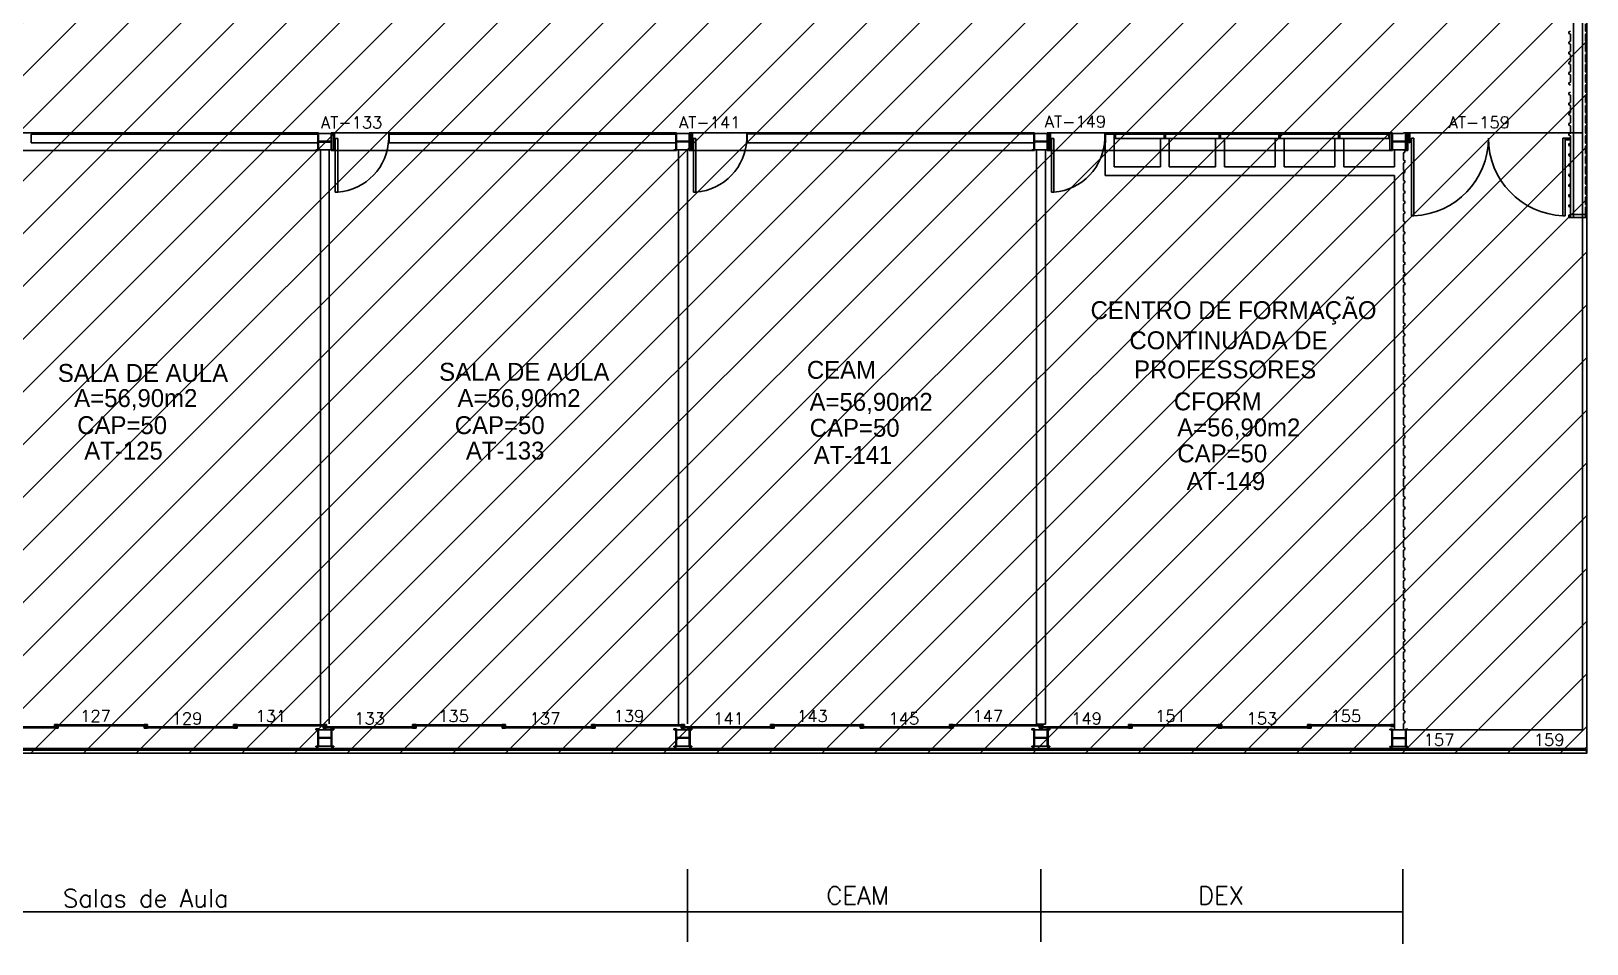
# Model space of a CAD drawing. Extents: x 966 to 1086, y 39 to 70.
# Drawn here: x 1059.87 to 1085.94, y 39.32 to 54.62 of the extents above; entities that cross this region are included whole.
import ezdxf
from ezdxf.enums import TextEntityAlignment as Align

# ---------------------------------------------------------------- set-up
doc = ezdxf.new("R2010")
doc.units = 0
doc.header["$LTSCALE"] = 0.5
doc.header["$MEASUREMENT"] = 0
doc.header["$PDMODE"] = 34
doc.header["$PDSIZE"] = 0.1
doc.layers.get('0').update_dxf_attribs({"color": 3, "linetype": 'CONTINUOUS'})
doc.layers.get('DEFPOINTS').update_dxf_attribs({"linetype": 'CONTINUOUS'})
for name, color, linetype in [('3', 2, 'CONTINUOUS'), ('DIVISORIA', 1, 'CONTINUOUS'), ('ENDEREÇO', 2, 'CONTINUOUS'), ('MATRIZ', 2, 'CONTINUOUS'), ('MATRIZ-1', 1, 'CONTINUOUS'), ('NMOD', 2, 'CONTINUOUS'), ('TEXTO-CENTRO-CUSTO', 2, 'CONTINUOUS')]:
    doc.layers.add(name, color=color, linetype=linetype)
doc.styles.add('FONTE', font='FONTE.shx', dxfattribs={"height": 0.4})
doc.styles.add('ROMANS', font='simplex.shx', dxfattribs={"height": 0.3})
doc.styles.add('UNB-100', font='simplex.shx', dxfattribs={"height": 0.2})
doc.dimstyles.new('1', dxfattribs={"dimtxt": 0.3, "dimasz": 0.18, "dimexe": 0.5, "dimexo": 1, "dimgap": 0.08, "dimtad": 1, "dimdec": 4, "dimzin": 12, "dimdsep": 46, "dimtxsty": 'ROMANS', "dimblk1": 'NONE', "dimblk2": 'NONE', "dimsah": 1, "dimcen": 0, "dimclrd": 2, "dimclre": 2, "dimclrt": 2, "dimadec": 0, "dimazin": 0, "dimtfac": 1, "dimtdec": 4, "dimtofl": 0, "dimtmove": 2, "dimatfit": 3, "dimldrblk": 'NONE', "dimfxl": 0, "dimtolj": 1, "dimtzin": 4, "dimarcsym": 0})

# ---------------------------------------------------------------- blocks, each defined once
blk = doc.blocks.new('*D7')
at = {"color": 2, "linetype": 'ByBlock'}
for p, q in [((802.641, 132.812), (802.641, 131.595)), ((820.792, 132.812), (820.792, 131.595)), ((820.792, 132.095), (802.641, 132.095))]:
    blk.add_line(p, q, dxfattribs=at)
at = {"layer": 'DEFPOINTS', "color": 0, "linetype": 'ByBlock'}
for p in [(802.641, 133.812), (820.792, 133.812), (802.641, 132.095)]:
    blk.add_point(p, dxfattribs=at)
at = {"color": 2, "linetype": 'ByBlock', "insert": (811.717, 132.325), "char_height": 0.3, "attachment_point": 5, "style": 'ROMANS'}
blk.add_mtext('\\A1;Salas de Aula', dxfattribs=at)
blk = doc.blocks.new('_NONE')
at = {"color": 0, "linetype": 'ByBlock'}
blk.add_circle((0, 0), 0.25, dxfattribs=at)

msp = doc.modelspace()

# ---------------------------------------------------------------- hatches: boundary and pattern name
at = {"layer": 'DIVISORIA'}
h = msp.add_hatch(dxfattribs=at)
h.set_pattern_fill('ANSI31', color=256, scale=5, style=0)
h.paths.add_polyline_path([(965.64165, 67.0132), (965.64165, 42.5132), (1085.94106, 42.5132), (1085.94106, 67.0132)])

# ---------------------------------------------------------------- linework, layer by layer
msp.add_lwpolyline([(965.64165, 67.0132), (1085.94106, 67.0132), (1085.94106, 42.5132), (965.64165, 42.5132)], close=True)
at = {"layer": 'MATRIZ'}
for p, q in [((1059.87201, 52.74078), (1059.87201, 52.89078)), ((1064.67165, 52.89078), (1059.87201, 52.89078)), ((1064.67165, 52.74078), (1059.87201, 52.74078)), ((1064.64165, 52.90078), (1064.64165, 52.91278)), ((1064.64165, 52.91278), (1064.68365, 52.91278)), ((1064.64165, 52.90078), (1064.67165, 52.90078)), ((1064.67165, 52.90078), (1064.67165, 52.62478)), ((1064.68365, 52.91278), (1064.68365, 52.61278)), ((1064.68365, 52.90078), (1064.89965, 52.90078)), ((1064.68365, 52.76878), (1064.89965, 52.76878)), ((1064.68365, 52.75678), (1064.89965, 52.75678)), ((1064.89965, 52.91278), (1064.89965, 52.61278)), ((1064.89965, 52.91278), (1064.94165, 52.91278)), ((1064.91165, 52.90078), (1064.91165, 52.62478)), ((1064.91165, 52.90078), (1064.94165, 52.90078)), ((1064.94165, 52.90078), (1064.94165, 52.91278)), ((1064.94165, 52.90078), (1064.94165, 52.62478)), ((1064.94712, 52.73479), (1064.94712, 52.89479)), ((1064.95212, 52.89479), (1064.94712, 52.89479)), ((1064.95212, 52.73479), (1064.94712, 52.73479)), ((1064.95212, 52.73479), (1064.95212, 52.89479)), ((1064.96765, 52.81522), (1065.00765, 52.81522)), ((1064.96765, 51.91522), (1064.96765, 52.81522)), ((1065.00765, 52.81522), (1065.00765, 51.91522)), ((1065.86701, 52.89479), (1065.86201, 52.89479)), ((1065.86201, 52.73479), (1065.86201, 52.89479)), ((1065.86701, 52.73479), (1065.86201, 52.73479)), ((1065.86701, 52.73479), (1065.86701, 52.89479)), ((1065.87201, 52.89078), (1070.67165, 52.89078)), ((1065.87201, 52.74078), (1065.87201, 52.89078)), ((1065.87201, 52.74078), (1070.67165, 52.74078)), ((1070.64165, 52.9012), (1070.64165, 52.9132)), ((1070.64165, 52.9132), (1070.68365, 52.9132)), ((1070.64165, 52.9012), (1070.67165, 52.9012)), ((1070.67165, 52.9012), (1070.67165, 52.6252)), ((1070.68365, 52.9132), (1070.68365, 52.6132)), ((1070.68365, 52.9012), (1070.89965, 52.9012)), ((1070.68365, 52.7692), (1070.89965, 52.7692)), ((1070.68365, 52.7572), (1070.89965, 52.7572)), ((1070.89965, 52.9132), (1070.89965, 52.6132)), ((1070.89965, 52.9132), (1070.94165, 52.9132)), ((1070.91165, 52.9012), (1070.91165, 52.6252)), ((1070.91165, 52.9012), (1070.94165, 52.9012)), ((1070.94165, 52.9012), (1070.94165, 52.9132)), ((1070.94165, 52.9012), (1070.94165, 52.6252)), ((1070.94712, 52.73519), (1070.94712, 52.89519)), ((1070.95212, 52.89519), (1070.94712, 52.89519)), ((1070.95212, 52.73519), (1070.94712, 52.73519)), ((1070.95212, 52.73519), (1070.95212, 52.89519)), ((1070.96765, 52.81561), (1071.00765, 52.81561)), ((1070.96765, 51.91561), (1070.96765, 52.81561)), ((1071.00765, 52.81561), (1071.00765, 51.91561)), ((1071.86701, 52.89519), (1071.86201, 52.89519)), ((1071.86201, 52.73519), (1071.86201, 52.89519)), ((1071.86701, 52.73519), (1071.86201, 52.73519)), ((1071.86701, 52.73519), (1071.86701, 52.89519)), ((1071.87201, 52.7412), (1071.87201, 52.8912)), ((1076.67165, 52.8912), (1071.87201, 52.8912)), ((1076.67165, 52.7412), (1071.87201, 52.7412)), ((1076.64165, 52.9012), (1076.64165, 52.9132)), ((1076.64165, 52.9132), (1076.68365, 52.9132)), ((1076.64165, 52.9012), (1076.67165, 52.9012)), ((1076.67165, 52.9012), (1076.67165, 52.6252)), ((1076.68365, 52.9132), (1076.68365, 52.6132)), ((1076.68365, 52.9012), (1076.89965, 52.9012)), ((1076.68365, 52.7692), (1076.89965, 52.7692)), ((1076.68365, 52.7572), (1076.89965, 52.7572)), ((1076.89965, 52.9132), (1076.89965, 52.6132)), ((1076.89965, 52.9132), (1076.94165, 52.9132)), ((1076.91165, 52.9012), (1076.91165, 52.6252)), ((1076.91165, 52.9012), (1076.94165, 52.9012)), ((1076.94165, 52.9012), (1076.94165, 52.9132)), ((1076.94165, 52.9012), (1076.94165, 52.6252)), ((1076.94712, 52.73479), (1076.94712, 52.89479)), ((1076.95212, 52.89479), (1076.94712, 52.89479)), ((1076.95212, 52.73479), (1076.94712, 52.73479)), ((1076.95212, 52.73479), (1076.95212, 52.89479)), ((1076.96765, 52.81522), (1077.00765, 52.81522)), ((1076.96765, 51.91522), (1076.96765, 52.81522)), ((1077.00765, 52.81522), (1077.00765, 51.91522)), ((1077.86701, 52.89479), (1077.86201, 52.89479)), ((1077.86201, 52.73479), (1077.86201, 52.89479)), ((1077.86701, 52.73479), (1077.86201, 52.73479)), ((1077.86701, 52.73479), (1077.86701, 52.89479)), ((1077.87155, 52.9092), (1079.78665, 52.9092)), ((1077.87155, 52.8892), (1077.87155, 52.9092)), ((1077.87155, 52.8892), (1078.02155, 52.8892)), ((1077.87155, 52.1932), (1077.87155, 52.8892)), ((1077.87201, 52.74079), (1077.87201, 52.89079)), ((1078.04155, 52.8892), (1078.02155, 52.8892)), ((1078.02155, 52.8892), (1078.02155, 52.8142)), ((1078.02155, 52.8892), (1078.02155, 52.3432)), ((1078.02155, 52.8892), (1079.78665, 52.8892)), ((1078.02155, 52.8142), (1078.04155, 52.8142)), ((1078.04155, 52.8142), (1078.04155, 52.8892)), ((1078.04155, 52.8142), (1078.7941, 52.8142)), ((1078.7941, 52.8142), (1078.9441, 52.8142)), ((1078.7941, 52.3432), (1078.7941, 52.8142)), ((1078.8791, 52.8892), (1078.8591, 52.8892)), ((1078.8591, 52.8892), (1078.8591, 52.8142)), ((1078.8591, 52.8142), (1078.8791, 52.8142)), ((1078.8791, 52.8142), (1078.8791, 52.8892)), ((1078.9441, 52.8142), (1079.71665, 52.8142)), ((1078.9441, 52.3432), (1078.9441, 52.8142)), ((1079.71665, 52.8142), (1079.86665, 52.8142)), ((1079.71665, 52.3432), (1079.71665, 52.8142)), ((1079.80165, 52.8892), (1079.78165, 52.8892)), ((1079.78165, 52.8892), (1079.78165, 52.8142)), ((1079.78165, 52.8142), (1079.80165, 52.8142)), ((1079.78665, 52.8892), (1079.78665, 52.9092)), ((1079.79665, 52.8892), (1079.79665, 52.9092)), ((1079.79665, 52.9092), (1080.78665, 52.9092)), ((1079.79665, 52.8892), (1080.78665, 52.8892)), ((1079.80165, 52.8142), (1079.80165, 52.8892)), ((1079.86665, 52.8142), (1080.71652, 52.8142)), ((1079.86665, 52.8142), (1079.86665, 52.3432)), ((1080.71652, 52.8142), (1080.86652, 52.8142)), ((1080.71652, 52.3432), (1080.71652, 52.8142)), ((1080.80165, 52.8892), (1080.78165, 52.8892)), ((1080.78165, 52.8892), (1080.78165, 52.8142)), ((1080.78165, 52.8142), (1080.80165, 52.8142)), ((1080.78665, 52.8892), (1080.78665, 52.9092)), ((1080.79665, 52.8892), (1080.79665, 52.9092)), ((1080.79665, 52.9092), (1081.29665, 52.9092)), ((1080.79665, 52.8892), (1081.29665, 52.8892)), ((1080.80165, 52.8142), (1080.80165, 52.8892)), ((1080.86652, 52.8142), (1081.71665, 52.8142)), ((1080.86652, 52.8142), (1080.86652, 52.3432)), ((1081.29665, 52.9092), (1081.78865, 52.9092)), ((1081.29665, 52.8892), (1081.78865, 52.8892)), ((1081.71665, 52.8142), (1081.86665, 52.8142)), ((1081.71665, 52.3432), (1081.71665, 52.8142)), ((1081.80165, 52.8892), (1081.78165, 52.8892)), ((1081.78165, 52.8892), (1081.78165, 52.8142)), ((1081.78165, 52.8142), (1081.80165, 52.8142)), ((1081.78865, 52.8892), (1081.78865, 52.9092)), ((1081.79465, 52.8892), (1081.79465, 52.9092)), ((1081.79465, 52.9092), (1082.63165, 52.9092)), ((1081.79465, 52.8892), (1082.63165, 52.8892)), ((1081.80165, 52.8142), (1081.80165, 52.8892)), ((1081.86665, 52.8142), (1081.86665, 52.3432)), ((1081.86665, 52.8142), (1082.62165, 52.8142)), ((1082.64165, 52.8892), (1082.62165, 52.8892)), ((1082.62165, 52.8892), (1082.62165, 52.8142)), ((1082.62165, 52.8142), (1082.64165, 52.8142)), ((1082.63165, 52.9092), (1082.63165, 52.8892)), ((1082.68365, 52.9132), (1082.64165, 52.9132)), ((1082.64165, 52.9132), (1082.64165, 52.9012)), ((1082.67165, 52.9012), (1082.64165, 52.9012)), ((1082.64165, 52.9012), (1082.64165, 52.6252)), ((1082.64165, 52.8142), (1082.64165, 52.8892)), ((1082.67165, 52.6252), (1082.67165, 52.9012)), ((1082.68365, 52.6132), (1082.68365, 52.9132)), ((1082.68365, 52.9012), (1082.86665, 52.9012)), ((1082.68365, 52.7692), (1082.86665, 52.7692)), ((1082.68365, 52.7572), (1082.86665, 52.7572)), ((1064.67165, 52.62478), (1064.64165, 52.62478)), ((1064.64165, 52.61278), (1064.64165, 52.62478)), ((1064.68365, 52.61278), (1064.64165, 52.61278)), ((1064.68365, 52.62478), (1064.89965, 52.62478)), ((1064.71665, 52.62478), (1064.71665, 43.00432)), ((1064.86665, 43.00432), (1064.86665, 52.62478)), ((1064.94165, 52.61278), (1064.89965, 52.61278)), ((1064.94165, 52.62478), (1064.91165, 52.62478)), ((1064.94165, 52.61278), (1064.94165, 52.62478)), ((1070.67165, 52.6252), (1070.64165, 52.6252)), ((1070.64165, 52.6132), (1070.64165, 52.6252)), ((1070.68365, 52.6132), (1070.64165, 52.6132)), ((1070.68365, 52.6252), (1070.89965, 52.6252)), ((1070.71665, 52.6252), (1070.71665, 43.00432)), ((1070.86665, 43.00432), (1070.86665, 52.6252)), ((1070.94165, 52.6132), (1070.89965, 52.6132)), ((1070.94165, 52.6252), (1070.91165, 52.6252)), ((1070.94165, 52.6132), (1070.94165, 52.6252)), ((1076.67165, 52.6252), (1076.64165, 52.6252)), ((1076.64165, 52.6132), (1076.64165, 52.6252)), ((1076.68365, 52.6132), (1076.64165, 52.6132)), ((1076.68365, 52.6252), (1076.89965, 52.6252)), ((1076.71665, 43.00081), (1076.71665, 52.6252)), ((1076.86665, 52.6252), (1076.86665, 43.00081)), ((1076.94165, 52.6132), (1076.89965, 52.6132)), ((1076.94165, 52.6252), (1076.91165, 52.6252)), ((1076.94165, 52.6132), (1076.94165, 52.6252)), ((1082.64165, 52.6252), (1082.64165, 52.6132)), ((1082.64165, 52.6252), (1082.67165, 52.6252)), ((1082.64165, 52.6132), (1082.68365, 52.6132)), ((1082.68365, 52.6252), (1082.86665, 52.6252)), ((1082.71665, 52.6252), (1082.71665, 52.3432)), ((1082.71665, 52.6252), (1082.86665, 52.6252)), ((1082.71665, 52.3432), (1082.71665, 52.6212)), ((1082.71665, 52.1932), (1077.87155, 52.1932)), ((1078.02155, 52.3432), (1078.7941, 52.3432)), ((1078.9441, 52.3432), (1079.71665, 52.3432)), ((1079.86665, 52.3432), (1080.71652, 52.3432)), ((1080.86652, 52.3432), (1081.71665, 52.3432)), ((1081.86665, 52.3432), (1082.71665, 52.3432)), ((1082.71665, 52.1932), (1082.71665, 42.90554)), ((1065.00765, 51.91522), (1064.96765, 51.91522)), ((1071.00765, 51.91561), (1070.96765, 51.91561)), ((1077.00765, 51.91522), (1076.96765, 51.91522)), ((1082.86665, 50.8672), (1082.86665, 50.7464)), ((1082.86665, 48.9884), (1082.86665, 48.8676)), ((1076.71665, 43.00081), (1076.86665, 43.00081))]:
    msp.add_line(p, q, dxfattribs=at)
for centre in [(1064.93819, 52.83669), (1070.93819, 52.83708), (1076.93819, 52.83669)]:
    msp.add_arc(centre, 0.92408, 274.310497, 358.642288, dxfattribs=at)
at = {"layer": 'MATRIZ-1'}
for p, q in [((1085.71606, 51.54043), (1085.71606, 66.85962)), ((1085.86606, 51.54043), (1085.86606, 66.85962)), ((1085.66606, 54.6156), (1085.64106, 54.6031)), ((1085.64106, 54.6031), (1085.64106, 54.5781)), ((1085.64106, 54.5781), (1085.66606, 54.5656)), ((1085.66606, 54.5656), (1085.66606, 54.4448)), ((1085.91606, 54.7364), (1085.91606, 54.6156)), ((1085.91606, 54.6156), (1085.94106, 54.6031)), ((1085.94106, 54.5781), (1085.91606, 54.5656)), ((1085.91606, 54.5656), (1085.91606, 54.4448)), ((1085.94106, 54.6031), (1085.94106, 54.5781)), ((1085.64106, 54.4323), (1085.66606, 54.4448)), ((1085.64106, 54.4073), (1085.64106, 54.4323)), ((1085.64106, 54.4073), (1085.66606, 54.3948)), ((1085.66606, 54.274), (1085.64106, 54.2615)), ((1085.64106, 54.2615), (1085.64106, 54.2365)), ((1085.64106, 54.2365), (1085.66606, 54.224)), ((1085.66606, 54.274), (1085.66606, 54.3948)), ((1085.91606, 54.4448), (1085.94106, 54.4323)), ((1085.94106, 54.4073), (1085.91606, 54.3948)), ((1085.91606, 54.3948), (1085.91606, 54.274)), ((1085.94106, 54.2615), (1085.91606, 54.274)), ((1085.94106, 54.2365), (1085.91606, 54.224)), ((1085.94106, 54.4323), (1085.94106, 54.4073)), ((1085.94106, 54.2365), (1085.94106, 54.2615)), ((1085.66606, 54.10354), (1085.64106, 54.09104)), ((1085.64106, 54.09104), (1085.64106, 54.06604)), ((1085.64106, 54.06604), (1085.66606, 54.05354)), ((1085.66606, 54.224), (1085.66606, 54.10354)), ((1085.66606, 54.05354), (1085.66606, 53.9324)), ((1085.91606, 54.1032), (1085.91606, 54.224)), ((1085.91606, 54.1032), (1085.94106, 54.0907)), ((1085.94106, 54.0657), (1085.91606, 54.0532)), ((1085.91606, 54.0532), (1085.91606, 53.93274)), ((1085.94106, 54.0907), (1085.94106, 54.0657)), ((1085.66606, 53.9324), (1085.64106, 53.9199)), ((1085.64106, 53.9199), (1085.64106, 53.8949)), ((1085.64106, 53.8949), (1085.66606, 53.8824)), ((1085.66606, 53.7616), (1085.64106, 53.7491)), ((1085.64106, 53.7491), (1085.64106, 53.7241)), ((1085.64106, 53.7241), (1085.66606, 53.7116)), ((1085.66606, 53.8824), (1085.66606, 53.7616)), ((1085.91606, 53.93274), (1085.94106, 53.92024)), ((1085.94106, 53.89524), (1085.91606, 53.88274)), ((1085.91606, 53.88274), (1085.91606, 53.7616)), ((1085.91606, 53.7616), (1085.94106, 53.7491)), ((1085.94106, 53.7241), (1085.91606, 53.7116)), ((1085.91606, 53.7116), (1085.91606, 53.5908)), ((1085.94106, 53.92024), (1085.94106, 53.89524)), ((1085.94106, 53.7491), (1085.94106, 53.7241)), ((1085.64106, 53.5783), (1085.66606, 53.5908)), ((1085.64106, 53.5533), (1085.64106, 53.5783)), ((1085.64106, 53.5533), (1085.66606, 53.5408)), ((1085.66606, 53.42), (1085.66606, 53.5408)), ((1085.94106, 53.5783), (1085.91606, 53.5908)), ((1085.94106, 53.5533), (1085.91606, 53.5408)), ((1085.91606, 53.42), (1085.91606, 53.5408)), ((1085.94106, 53.5533), (1085.94106, 53.5783)), ((1085.66606, 53.42), (1085.64106, 53.4075)), ((1085.64106, 53.4075), (1085.64106, 53.3825)), ((1085.64106, 53.3825), (1085.66606, 53.37)), ((1085.66606, 53.24954), (1085.64106, 53.23704)), ((1085.64106, 53.23704), (1085.64106, 53.21204)), ((1085.64106, 53.21204), (1085.66606, 53.19954)), ((1085.66606, 53.37), (1085.66606, 53.24954)), ((1085.66606, 53.19954), (1085.66606, 53.0784)), ((1085.91606, 53.42), (1085.94106, 53.4075)), ((1085.94106, 53.3825), (1085.91606, 53.37)), ((1085.91606, 53.37), (1085.91606, 53.24954)), ((1085.91606, 53.24954), (1085.94106, 53.23704)), ((1085.94106, 53.21204), (1085.91606, 53.19954)), ((1085.91606, 53.19954), (1085.91606, 53.0784)), ((1085.94106, 53.4075), (1085.94106, 53.3825)), ((1085.94106, 53.23704), (1085.94106, 53.21204)), ((1085.66606, 53.0784), (1085.64106, 53.0659)), ((1085.64106, 53.0659), (1085.64106, 53.0409)), ((1085.64106, 53.0409), (1085.66606, 53.0284)), ((1085.66606, 53.0284), (1085.66606, 52.9076)), ((1085.91606, 53.0784), (1085.94106, 53.0659)), ((1085.94106, 53.0409), (1085.91606, 53.0284)), ((1085.91606, 53.0284), (1085.91606, 52.9076)), ((1085.94106, 53.0659), (1085.94106, 53.0409)), ((1058.94165, 52.91278), (1064.64165, 52.91278)), ((1070.64165, 52.91278), (1064.94165, 52.91278)), ((1070.94165, 52.9132), (1076.64165, 52.9132)), ((1082.64165, 52.9132), (1076.94165, 52.9132)), ((1082.86665, 52.9132), (1082.89965, 52.9132)), ((1082.86665, 52.7692), (1082.89965, 52.7692)), ((1082.86665, 52.7572), (1082.89965, 52.7572)), ((1082.94165, 52.9132), (1082.89965, 52.9132)), ((1082.89965, 52.6132), (1082.89965, 52.9132)), ((1082.91165, 52.6252), (1082.91165, 52.9012)), ((1082.94165, 52.9012), (1082.91165, 52.9012)), ((1082.94165, 52.9132), (1085.87165, 52.9132)), ((1082.94165, 52.9132), (1082.94165, 52.9012)), ((1082.94165, 52.9012), (1082.94165, 52.6252)), ((1082.96828, 52.89554), (1082.97328, 52.89554)), ((1082.96828, 52.89554), (1082.96828, 52.74554)), ((1082.96828, 52.74554), (1082.97328, 52.74554)), ((1082.97328, 52.89554), (1082.97328, 52.74554)), ((1085.66606, 52.9076), (1085.64106, 52.8951)), ((1085.64106, 52.8951), (1085.64106, 52.8701)), ((1085.64106, 52.8701), (1085.66606, 52.8576)), ((1085.66606, 52.7368), (1085.64106, 52.7243)), ((1085.64106, 52.7243), (1085.64106, 52.6993)), ((1085.64106, 52.6993), (1085.66606, 52.6868)), ((1085.66606, 52.8576), (1085.66606, 52.7368)), ((1085.66606, 51.54043), (1085.66606, 52.8576)), ((1085.66606, 52.6868), (1085.66606, 52.566)), ((1085.91606, 52.9076), (1085.94106, 52.8951)), ((1085.94106, 52.8701), (1085.91606, 52.8576)), ((1085.91606, 52.8576), (1085.91606, 52.7368)), ((1085.91606, 52.7368), (1085.94106, 52.7243)), ((1085.94106, 52.6993), (1085.91606, 52.6868)), ((1085.91606, 52.6868), (1085.91606, 52.566)), ((1085.94106, 52.8951), (1085.94106, 52.8701)), ((1085.94106, 52.7243), (1085.94106, 52.6993)), ((1058.94165, 52.61278), (1064.64165, 52.61278)), ((1070.64165, 52.61278), (1064.94165, 52.61278)), ((1070.94165, 52.6132), (1076.64165, 52.6132)), ((1082.64165, 52.6132), (1076.94165, 52.6132)), ((1082.89165, 52.6127), (1082.86665, 52.6252)), ((1082.86665, 52.6252), (1082.89965, 52.6252)), ((1082.89165, 52.5877), (1082.86665, 52.5752)), ((1082.86665, 52.4544), (1082.86665, 52.5752)), ((1082.89165, 52.5877), (1082.89165, 52.6127)), ((1082.89965, 52.6132), (1082.94165, 52.6132)), ((1082.91165, 52.6252), (1082.94165, 52.6252)), ((1082.94165, 52.6252), (1082.94165, 52.6132)), ((1085.64106, 52.5535), (1085.66606, 52.566)), ((1085.64106, 52.5285), (1085.64106, 52.5535)), ((1085.64106, 52.5285), (1085.66606, 52.516)), ((1085.66606, 52.3952), (1085.66606, 52.516)), ((1085.94106, 52.5535), (1085.91606, 52.566)), ((1085.94106, 52.5285), (1085.91606, 52.516)), ((1085.91606, 52.3952), (1085.91606, 52.516)), ((1085.94106, 52.5285), (1085.94106, 52.5535)), ((1082.86665, 52.4044), (1082.86665, 52.28394)), ((1082.86665, 52.28394), (1082.89165, 52.27144)), ((1082.89165, 52.24644), (1082.86665, 52.23394)), ((1082.86665, 52.23394), (1082.86665, 52.1128)), ((1082.89165, 52.27144), (1082.89165, 52.24644)), ((1085.66606, 52.3952), (1085.64106, 52.3827)), ((1085.64106, 52.3827), (1085.64106, 52.3577)), ((1085.64106, 52.3577), (1085.66606, 52.3452)), ((1085.66606, 52.22474), (1085.64106, 52.21224)), ((1085.64106, 52.21224), (1085.64106, 52.18724)), ((1085.64106, 52.18724), (1085.66606, 52.17474)), ((1085.66606, 52.3452), (1085.66606, 52.22474)), ((1085.66606, 52.17474), (1085.66606, 52.0536)), ((1085.91606, 52.3952), (1085.94106, 52.3827)), ((1085.94106, 52.3577), (1085.91606, 52.3452)), ((1085.91606, 52.3452), (1085.91606, 52.22474)), ((1085.91606, 52.22474), (1085.94106, 52.21224)), ((1085.94106, 52.18724), (1085.91606, 52.17474)), ((1085.91606, 52.17474), (1085.91606, 52.0536)), ((1085.94106, 52.3827), (1085.94106, 52.3577)), ((1085.94106, 52.21224), (1085.94106, 52.18724)), ((1082.86665, 52.1128), (1082.89165, 52.1003)), ((1082.89165, 52.0753), (1082.86665, 52.0628)), ((1082.86665, 52.0628), (1082.86665, 51.942)), ((1082.86665, 51.892), (1082.86665, 51.7712)), ((1082.89165, 52.1003), (1082.89165, 52.0753)), ((1085.66606, 52.0536), (1085.64106, 52.0411)), ((1085.64106, 52.0411), (1085.64106, 52.0161)), ((1085.64106, 52.0161), (1085.66606, 52.0036)), ((1085.66606, 52.0036), (1085.66606, 51.8828)), ((1085.91606, 52.0536), (1085.94106, 52.0411)), ((1085.94106, 52.0161), (1085.91606, 52.0036)), ((1085.91606, 52.0036), (1085.91606, 51.8828)), ((1085.94106, 52.0411), (1085.94106, 52.0161)), ((1082.86665, 51.7212), (1082.86665, 51.6004)), ((1085.66606, 51.8828), (1085.64106, 51.8703)), ((1085.64106, 51.8703), (1085.64106, 51.8453)), ((1085.64106, 51.8453), (1085.66606, 51.8328)), ((1085.66606, 51.712), (1085.64106, 51.6995)), ((1085.64106, 51.6995), (1085.64106, 51.6745)), ((1085.64106, 51.6745), (1085.66606, 51.662)), ((1085.66606, 51.8328), (1085.66606, 51.712)), ((1085.66606, 51.662), (1085.66606, 51.5412)), ((1085.91606, 51.8828), (1085.94106, 51.8703)), ((1085.94106, 51.8453), (1085.91606, 51.8328)), ((1085.91606, 51.8328), (1085.91606, 51.712)), ((1085.91606, 51.712), (1085.94106, 51.6995)), ((1085.94106, 51.6745), (1085.91606, 51.662)), ((1085.91606, 51.662), (1085.91606, 51.5412)), ((1085.94106, 51.8703), (1085.94106, 51.8453)), ((1085.94106, 51.6995), (1085.94106, 51.6745)), ((1082.89165, 51.5879), (1082.86665, 51.6004)), ((1082.89165, 51.5629), (1082.86665, 51.5504)), ((1082.86665, 51.4296), (1082.86665, 51.5504)), ((1082.86665, 51.3796), (1082.86665, 51.25914)), ((1082.89165, 51.5629), (1082.89165, 51.5879)), ((1085.66606, 51.5412), (1085.64106, 51.5287)), ((1085.64106, 51.5287), (1085.64106, 51.5037)), ((1085.64106, 51.51143), (1085.64106, 51.49043)), ((1085.64106, 51.5037), (1085.66606, 51.4912)), ((1085.94106, 51.49043), (1085.64106, 51.49043)), ((1085.66606, 51.54043), (1085.66606, 51.49043)), ((1085.71606, 51.54043), (1085.66606, 51.54043)), ((1085.86606, 51.54043), (1085.71606, 51.54043)), ((1085.71606, 51.54043), (1085.71606, 51.49043)), ((1085.86606, 51.54043), (1085.86606, 51.49043)), ((1085.91606, 51.54043), (1085.86606, 51.54043)), ((1085.91606, 51.5412), (1085.94106, 51.5287)), ((1085.91606, 51.5412), (1085.91606, 51.49043)), ((1085.94106, 51.5037), (1085.91606, 51.4912)), ((1085.94106, 51.5287), (1085.94106, 51.5037)), ((1085.94106, 51.51143), (1085.94106, 51.49043)), ((1085.94106, 42.5132), (1085.94106, 51.49043)), ((1082.86665, 51.25914), (1082.89165, 51.24664)), ((1082.89165, 51.22164), (1082.86665, 51.20914)), ((1082.86665, 51.20914), (1082.86665, 51.088)), ((1082.89165, 51.24664), (1082.89165, 51.22164)), ((1082.86665, 51.088), (1082.89165, 51.0755)), ((1082.89165, 51.0505), (1082.86665, 51.038)), ((1082.86665, 51.038), (1082.86665, 50.9172)), ((1082.89165, 51.0755), (1082.89165, 51.0505)), ((1082.86665, 50.6964), (1082.86665, 50.5756)), ((1082.89165, 50.5631), (1082.86665, 50.5756)), ((1082.89165, 50.5381), (1082.86665, 50.5256)), ((1082.86665, 50.4048), (1082.86665, 50.5256)), ((1082.86665, 50.3548), (1082.86665, 50.23434)), ((1082.89165, 50.5381), (1082.89165, 50.5631)), ((1082.86665, 50.23434), (1082.89165, 50.22184)), ((1082.89165, 50.19684), (1082.86665, 50.18434)), ((1082.86665, 50.18434), (1082.86665, 50.0632)), ((1082.86665, 50.0632), (1082.89165, 50.0507)), ((1082.89165, 50.22184), (1082.89165, 50.19684)), ((1082.89165, 50.0257), (1082.86665, 50.0132)), ((1082.86665, 50.0132), (1082.86665, 49.8924)), ((1082.86665, 49.8424), (1082.86665, 49.7216)), ((1082.89165, 50.0507), (1082.89165, 50.0257)), ((1082.86665, 49.6716), (1082.86665, 49.5508)), ((1082.89165, 49.5383), (1082.86665, 49.5508)), ((1082.89165, 49.5133), (1082.89165, 49.5383)), ((1082.89165, 49.5133), (1082.86665, 49.5008)), ((1082.86665, 49.38), (1082.86665, 49.5008)), ((1082.86665, 49.33), (1082.86665, 49.20954)), ((1082.86665, 49.20954), (1082.89165, 49.19704)), ((1082.89165, 49.17204), (1082.86665, 49.15954)), ((1082.86665, 49.15954), (1082.86665, 49.0384)), ((1082.86665, 49.0384), (1082.89165, 49.0259)), ((1082.89165, 49.19704), (1082.89165, 49.17204)), ((1082.89165, 49.0259), (1082.89165, 49.0009)), ((1082.89165, 49.0009), (1082.86665, 48.9884)), ((1082.86665, 48.8176), (1082.86665, 48.6968)), ((1082.86665, 48.6468), (1082.86665, 48.526)), ((1082.89165, 48.5135), (1082.86665, 48.526)), ((1082.89165, 48.4885), (1082.89165, 48.5135)), ((1082.89165, 48.4885), (1082.86665, 48.476)), ((1082.86665, 48.3552), (1082.86665, 48.476)), ((1082.86665, 48.3052), (1082.86665, 48.18474)), ((1082.86665, 48.18474), (1082.89165, 48.17224)), ((1082.89165, 48.14724), (1082.86665, 48.13474)), ((1082.86665, 48.13474), (1082.86665, 48.0136)), ((1082.86665, 48.0136), (1082.89165, 48.0011)), ((1082.89165, 47.9761), (1082.86665, 47.9636)), ((1082.89165, 48.17224), (1082.89165, 48.14724)), ((1082.89165, 48.0011), (1082.89165, 47.9761)), ((1082.86665, 47.9636), (1082.86665, 47.8428)), ((1082.86665, 47.7928), (1082.86665, 47.672)), ((1082.86665, 47.622), (1082.86665, 47.5012)), ((1082.89165, 47.4887), (1082.86665, 47.5012)), ((1082.89165, 47.4637), (1082.86665, 47.4512)), ((1082.89165, 47.4637), (1082.89165, 47.4887)), ((1082.86665, 47.3304), (1082.86665, 47.4512)), ((1082.86665, 47.2804), (1082.86665, 47.15994)), ((1082.86665, 47.15994), (1082.89165, 47.14744)), ((1082.89165, 47.12244), (1082.86665, 47.10994)), ((1082.86665, 47.10994), (1082.86665, 46.9888)), ((1082.86665, 46.9888), (1082.89165, 46.9763)), ((1082.89165, 46.9513), (1082.86665, 46.9388)), ((1082.86665, 46.9388), (1082.86665, 46.818)), ((1082.89165, 47.14744), (1082.89165, 47.12244)), ((1082.89165, 46.9763), (1082.89165, 46.9513)), ((1082.86665, 46.768), (1082.86665, 46.6472)), ((1082.86665, 46.5972), (1082.86665, 46.4764)), ((1082.89165, 46.4639), (1082.86665, 46.4764)), ((1082.89165, 46.4389), (1082.86665, 46.4264)), ((1082.86665, 46.3056), (1082.86665, 46.4264)), ((1082.89165, 46.4389), (1082.89165, 46.4639)), ((1082.86665, 46.3056), (1082.89165, 46.2931)), ((1082.89165, 46.2681), (1082.86665, 46.2556)), ((1082.86665, 46.2556), (1082.86665, 46.13514)), ((1082.89165, 46.2931), (1082.89165, 46.2681)), ((1082.86665, 46.13514), (1082.89165, 46.12264)), ((1082.89165, 46.09764), (1082.86665, 46.08514)), ((1082.86665, 46.08514), (1082.86665, 45.964)), ((1082.86665, 45.964), (1082.89165, 45.9515)), ((1082.89165, 45.9265), (1082.86665, 45.914)), ((1082.86665, 45.914), (1082.86665, 45.7932)), ((1082.89165, 46.12264), (1082.89165, 46.09764)), ((1082.89165, 45.9515), (1082.89165, 45.9265)), ((1082.86665, 45.7932), (1082.89165, 45.7807)), ((1082.89165, 45.7557), (1082.86665, 45.7432)), ((1082.86665, 45.7432), (1082.86665, 45.6224)), ((1082.89165, 45.7807), (1082.89165, 45.7557)), ((1082.86665, 45.6224), (1082.89165, 45.6099)), ((1082.89165, 45.5849), (1082.86665, 45.5724)), ((1082.86665, 45.5724), (1082.86665, 45.4516)), ((1082.89165, 45.4391), (1082.86665, 45.4516)), ((1082.89165, 45.4141), (1082.86665, 45.4016)), ((1082.86665, 45.2808), (1082.86665, 45.4016)), ((1082.89165, 45.6099), (1082.89165, 45.5849)), ((1082.89165, 45.4141), (1082.89165, 45.4391)), ((1082.86665, 45.2808), (1082.89165, 45.2683)), ((1082.89165, 45.2433), (1082.86665, 45.2308)), ((1082.86665, 45.2308), (1082.86665, 45.11034)), ((1082.86665, 45.11034), (1082.89165, 45.09784)), ((1082.89165, 45.2683), (1082.89165, 45.2433)), ((1082.89165, 45.07284), (1082.86665, 45.06034)), ((1082.86665, 45.06034), (1082.86665, 44.9392)), ((1082.86665, 44.9392), (1082.89165, 44.9267)), ((1082.89165, 44.9017), (1082.86665, 44.8892)), ((1082.86665, 44.8892), (1082.86665, 44.7684)), ((1082.89165, 45.09784), (1082.89165, 45.07284)), ((1082.89165, 44.9267), (1082.89165, 44.9017)), ((1082.86606, 44.7144), (1082.86606, 44.5936)), ((1082.86606, 44.5936), (1082.89106, 44.5811)), ((1082.86665, 44.7684), (1082.89165, 44.7559)), ((1082.89165, 44.7309), (1082.86665, 44.7184)), ((1082.86665, 44.7184), (1082.86665, 44.5976)), ((1082.86665, 44.5976), (1082.89165, 44.5851)), ((1082.89165, 44.7559), (1082.89165, 44.7309)), ((1082.89165, 44.5851), (1082.89165, 44.5601)), ((1082.89106, 44.5561), (1082.86606, 44.5436)), ((1082.89165, 44.5601), (1082.86665, 44.5476)), ((1082.86665, 44.5476), (1082.86665, 44.4268)), ((1082.89165, 44.4143), (1082.86665, 44.4268)), ((1082.89165, 44.3893), (1082.86665, 44.3768)), ((1082.86665, 44.256), (1082.86665, 44.3768)), ((1082.89106, 44.5811), (1082.89106, 44.5561)), ((1082.89165, 44.3893), (1082.89165, 44.4143)), ((1082.86665, 44.256), (1082.89165, 44.2435)), ((1082.89165, 44.2185), (1082.86665, 44.206)), ((1082.86665, 44.206), (1082.86665, 44.08554)), ((1082.86665, 44.08554), (1082.89165, 44.07304)), ((1082.89165, 44.2435), (1082.89165, 44.2185)), ((1082.89165, 44.07304), (1082.89165, 44.04804)), ((1082.89165, 44.04804), (1082.86665, 44.03554)), ((1082.86665, 44.03554), (1082.86665, 43.9144)), ((1082.86665, 43.9144), (1082.89165, 43.9019)), ((1082.89165, 43.8769), (1082.86665, 43.8644)), ((1082.86665, 43.8644), (1082.86665, 43.7436)), ((1082.89165, 43.9019), (1082.89165, 43.8769)), ((1082.86665, 43.7436), (1082.89165, 43.7311)), ((1082.89165, 43.7061), (1082.86665, 43.6936)), ((1082.86665, 43.6936), (1082.86665, 43.5728)), ((1082.86665, 43.5728), (1082.89165, 43.5603)), ((1082.89165, 43.7311), (1082.89165, 43.7061)), ((1082.89165, 43.5603), (1082.89165, 43.5353)), ((1082.89165, 43.5353), (1082.86665, 43.5228)), ((1082.86665, 43.5228), (1082.86665, 43.402)), ((1082.89165, 43.3895), (1082.86665, 43.402)), ((1082.89165, 43.3645), (1082.86665, 43.352)), ((1082.86665, 43.2312), (1082.86665, 43.352)), ((1082.89165, 43.3645), (1082.89165, 43.3895)), ((1082.86665, 43.2312), (1082.89165, 43.2187)), ((1082.89165, 43.1937), (1082.86665, 43.1812)), ((1082.86665, 43.1812), (1082.86665, 43.06074)), ((1082.86665, 43.06074), (1082.89165, 43.04824)), ((1082.89165, 43.02324), (1082.86665, 43.01074)), ((1082.89165, 43.2187), (1082.89165, 43.1937)), ((1082.89165, 43.04824), (1082.89165, 43.02324)), ((1060.31465, 42.95521), (1058.76865, 42.95521)), ((1060.31465, 42.93921), (1058.76865, 42.93921)), ((1060.26165, 42.99221), (1060.26165, 42.96221)), ((1060.32165, 42.99221), (1060.26165, 42.99221)), ((1060.26165, 42.96221), (1060.32165, 42.96221)), ((1060.32165, 42.93221), (1060.26165, 42.93221)), ((1060.26865, 42.96921), (1060.26865, 42.98521)), ((1061.81465, 42.98521), (1060.26865, 42.98521)), ((1061.81465, 42.96921), (1060.26865, 42.96921)), ((1060.31465, 42.95521), (1060.31465, 42.93921)), ((1060.32165, 42.96221), (1060.32165, 42.93221)), ((1061.76165, 42.99221), (1061.82165, 42.99221)), ((1061.76165, 42.96221), (1061.76165, 42.93221)), ((1061.82165, 42.96221), (1061.76165, 42.96221)), ((1061.76165, 42.93221), (1061.82165, 42.93221)), ((1063.31465, 42.95521), (1061.76865, 42.95521)), ((1061.76865, 42.95521), (1061.76865, 42.93921)), ((1063.31465, 42.93921), (1061.76865, 42.93921)), ((1061.81465, 42.96921), (1061.81465, 42.98521)), ((1061.82165, 42.99221), (1061.82165, 42.96221)), ((1063.26165, 42.99221), (1063.26165, 42.96221)), ((1063.32165, 42.99221), (1063.26165, 42.99221)), ((1063.26165, 42.96221), (1063.32165, 42.96221)), ((1063.32165, 42.93221), (1063.26165, 42.93221)), ((1063.26865, 42.96921), (1063.26865, 42.98521)), ((1064.81465, 42.98521), (1063.26865, 42.98521)), ((1064.81465, 42.96921), (1063.26865, 42.96921)), ((1063.31465, 42.95521), (1063.31465, 42.93921)), ((1063.32165, 42.96221), (1063.32165, 42.93221)), ((1064.64165, 42.91796), (1064.68365, 42.91796)), ((1064.64165, 42.90596), (1064.64165, 42.91796)), ((1064.64165, 42.90596), (1064.67165, 42.90596)), ((1064.67165, 42.90596), (1064.67165, 42.62996)), ((1064.68365, 42.91796), (1064.68365, 42.61796)), ((1064.68365, 42.90554), (1064.89965, 42.90554)), ((1064.68365, 42.77396), (1064.89965, 42.77396)), ((1064.68365, 42.76196), (1064.89965, 42.76196)), ((1064.76165, 42.99221), (1064.82165, 42.99221)), ((1064.76165, 42.96221), (1064.76165, 42.93221)), ((1064.82165, 42.96221), (1064.76165, 42.96221)), ((1064.76165, 42.93221), (1064.82165, 42.93221)), ((1066.31465, 42.95521), (1064.76865, 42.95521)), ((1064.76865, 42.95521), (1064.76865, 42.93921)), ((1064.76865, 42.95521), (1064.76865, 42.93921)), ((1066.31465, 42.93921), (1064.76865, 42.93921)), ((1064.81465, 42.96921), (1064.81465, 42.98521)), ((1064.82165, 42.99221), (1064.82165, 42.96221)), ((1064.89965, 42.91796), (1064.89965, 42.61796)), ((1064.89965, 42.91796), (1064.94165, 42.91796)), ((1064.91165, 42.90596), (1064.94165, 42.90596)), ((1064.91165, 42.90596), (1064.91165, 42.62996)), ((1064.94165, 42.90596), (1064.94165, 42.91796)), ((1066.26165, 42.99221), (1066.26165, 42.96221)), ((1066.32165, 42.99221), (1066.26165, 42.99221)), ((1066.26165, 42.96221), (1066.32165, 42.96221)), ((1066.32165, 42.93221), (1066.26165, 42.93221)), ((1067.81465, 42.98521), (1066.26865, 42.98521)), ((1066.26865, 42.96921), (1066.26865, 42.98521)), ((1067.81465, 42.96921), (1066.26865, 42.96921)), ((1066.31465, 42.95521), (1066.31465, 42.93921)), ((1066.32165, 42.96221), (1066.32165, 42.93221)), ((1067.76165, 42.99221), (1067.82165, 42.99221)), ((1067.76165, 42.96221), (1067.76165, 42.93221)), ((1067.82165, 42.96221), (1067.76165, 42.96221)), ((1067.76165, 42.93221), (1067.82165, 42.93221)), ((1067.76865, 42.95521), (1067.76865, 42.93921)), ((1069.31465, 42.95521), (1067.76865, 42.95521)), ((1069.31465, 42.93921), (1067.76865, 42.93921)), ((1067.81465, 42.96921), (1067.81465, 42.98521)), ((1067.82165, 42.99221), (1067.82165, 42.96221)), ((1069.26165, 42.99221), (1069.26165, 42.96221)), ((1069.32165, 42.99221), (1069.26165, 42.99221)), ((1069.26165, 42.96221), (1069.32165, 42.96221)), ((1069.32165, 42.93221), (1069.26165, 42.93221)), ((1070.81465, 42.98521), (1069.26865, 42.98521)), ((1069.26865, 42.96921), (1069.26865, 42.98521)), ((1070.81465, 42.96921), (1069.26865, 42.96921)), ((1069.31465, 42.95521), (1069.31465, 42.93921)), ((1069.32165, 42.96221), (1069.32165, 42.93221)), ((1070.64165, 42.91796), (1070.68365, 42.91796)), ((1070.64165, 42.90596), (1070.64165, 42.91796)), ((1070.64165, 42.90596), (1070.67165, 42.90596)), ((1070.67165, 42.90596), (1070.67165, 42.62996)), ((1070.68365, 42.91796), (1070.68365, 42.61796)), ((1070.68365, 42.90554), (1070.89965, 42.90554)), ((1070.68365, 42.77396), (1070.89965, 42.77396)), ((1070.68365, 42.76196), (1070.89965, 42.76196)), ((1070.76165, 42.99221), (1070.82165, 42.99221)), ((1070.76165, 42.96221), (1070.76165, 42.93221)), ((1070.82165, 42.96221), (1070.76165, 42.96221)), ((1070.76165, 42.93221), (1070.82165, 42.93221)), ((1072.31465, 42.95521), (1070.76865, 42.95521)), ((1070.76865, 42.95521), (1070.76865, 42.93921)), ((1070.76865, 42.95521), (1070.76865, 42.93921)), ((1072.31465, 42.93921), (1070.76865, 42.93921)), ((1070.81465, 42.96921), (1070.81465, 42.98521)), ((1070.82165, 42.99221), (1070.82165, 42.96221)), ((1070.89965, 42.91796), (1070.89965, 42.61796)), ((1070.89965, 42.91796), (1070.94165, 42.91796)), ((1070.91165, 42.90596), (1070.94165, 42.90596)), ((1070.91165, 42.90596), (1070.91165, 42.62996)), ((1070.94165, 42.90596), (1070.94165, 42.91796)), ((1072.26165, 42.99221), (1072.26165, 42.96221)), ((1072.32165, 42.99221), (1072.26165, 42.99221)), ((1072.26165, 42.96221), (1072.32165, 42.96221)), ((1072.32165, 42.93221), (1072.26165, 42.93221)), ((1073.81465, 42.98521), (1072.26865, 42.98521)), ((1072.26865, 42.96921), (1072.26865, 42.98521)), ((1073.81465, 42.96921), (1072.26865, 42.96921)), ((1072.31465, 42.95521), (1072.31465, 42.93921)), ((1072.32165, 42.96221), (1072.32165, 42.93221)), ((1073.76165, 42.99221), (1073.82165, 42.99221)), ((1073.76165, 42.96221), (1073.76165, 42.93221)), ((1073.82165, 42.96221), (1073.76165, 42.96221)), ((1073.76165, 42.93221), (1073.82165, 42.93221)), ((1073.76865, 42.95521), (1073.76865, 42.93921)), ((1075.31465, 42.95521), (1073.76865, 42.95521)), ((1075.31465, 42.93921), (1073.76865, 42.93921)), ((1073.81465, 42.96921), (1073.81465, 42.98521)), ((1073.82165, 42.99221), (1073.82165, 42.96221)), ((1075.26165, 42.99221), (1075.26165, 42.96221)), ((1075.32165, 42.99221), (1075.26165, 42.99221)), ((1075.26165, 42.96221), (1075.32165, 42.96221)), ((1075.32165, 42.93221), (1075.26165, 42.93221)), ((1076.81465, 42.98521), (1075.26865, 42.98521)), ((1075.26865, 42.96921), (1075.26865, 42.98521)), ((1076.81465, 42.96921), (1075.26865, 42.96921)), ((1075.31465, 42.95521), (1075.31465, 42.93921)), ((1075.32165, 42.96221), (1075.32165, 42.93221)), ((1076.64165, 42.91796), (1076.68365, 42.91796)), ((1076.64165, 42.90596), (1076.64165, 42.91796)), ((1076.64165, 42.90596), (1076.67165, 42.90596)), ((1076.67165, 42.90596), (1076.67165, 42.62996)), ((1076.68365, 42.91796), (1076.68365, 42.61796)), ((1076.68365, 42.90554), (1076.89965, 42.90554)), ((1076.68365, 42.77396), (1076.89965, 42.77396)), ((1076.68365, 42.76196), (1076.89965, 42.76196)), ((1076.76165, 42.99221), (1076.82165, 42.99221)), ((1076.76165, 42.96221), (1076.76165, 42.93221)), ((1076.82165, 42.96221), (1076.76165, 42.96221)), ((1076.76165, 42.93221), (1076.82165, 42.93221)), ((1076.76865, 42.95521), (1076.76865, 42.93921)), ((1076.76865, 42.95521), (1076.76865, 42.93921)), ((1078.31465, 42.95521), (1076.76865, 42.95521)), ((1078.31465, 42.93921), (1076.76865, 42.93921)), ((1076.81465, 42.96921), (1076.81465, 42.98521)), ((1076.82165, 42.99221), (1076.82165, 42.96221)), ((1076.89965, 42.91796), (1076.89965, 42.61796)), ((1076.89965, 42.91796), (1076.94165, 42.91796)), ((1076.91165, 42.90596), (1076.94165, 42.90596)), ((1076.91165, 42.90596), (1076.91165, 42.62996)), ((1076.94165, 42.90596), (1076.94165, 42.91796)), ((1078.26165, 42.99221), (1078.26165, 42.96221)), ((1078.32165, 42.99221), (1078.26165, 42.99221)), ((1078.26165, 42.96221), (1078.32165, 42.96221)), ((1078.32165, 42.93221), (1078.26165, 42.93221)), ((1079.81465, 42.98521), (1078.26865, 42.98521)), ((1078.26865, 42.96921), (1078.26865, 42.98521)), ((1079.81465, 42.96921), (1078.26865, 42.96921)), ((1078.31465, 42.95521), (1078.31465, 42.93921)), ((1078.32165, 42.96221), (1078.32165, 42.93221)), ((1079.76165, 42.99221), (1079.82165, 42.99221)), ((1079.76165, 42.96221), (1079.76165, 42.93221)), ((1079.82165, 42.96221), (1079.76165, 42.96221)), ((1079.76165, 42.93221), (1079.82165, 42.93221)), ((1081.31465, 42.95521), (1079.76865, 42.95521)), ((1079.76865, 42.95521), (1079.76865, 42.93921)), ((1081.31465, 42.93921), (1079.76865, 42.93921)), ((1079.81465, 42.96921), (1079.81465, 42.98521)), ((1079.82165, 42.99221), (1079.82165, 42.96221)), ((1081.26165, 42.99221), (1081.26165, 42.96221)), ((1081.32165, 42.99221), (1081.26165, 42.99221)), ((1081.26165, 42.96221), (1081.32165, 42.96221)), ((1081.32165, 42.93221), (1081.26165, 42.93221)), ((1082.70762, 42.98521), (1081.26865, 42.98521)), ((1081.26865, 42.96921), (1081.26865, 42.98521)), ((1082.70762, 42.96921), (1081.26865, 42.96921)), ((1081.31465, 42.95521), (1081.31465, 42.93921)), ((1081.32165, 42.96221), (1081.32165, 42.93221)), ((1082.68365, 42.9132), (1082.64165, 42.9132)), ((1082.64165, 42.9132), (1082.64165, 42.9012)), ((1082.67165, 42.9012), (1082.64165, 42.9012)), ((1082.65462, 42.99221), (1082.71462, 42.99221)), ((1082.71462, 42.96221), (1082.65462, 42.96221)), ((1082.67165, 42.6252), (1082.67165, 42.9012)), ((1082.68365, 42.6132), (1082.68365, 42.9132)), ((1082.68365, 42.90554), (1082.89965, 42.90554)), ((1082.68365, 42.7692), (1082.89965, 42.7692)), ((1082.70762, 42.98521), (1082.70762, 42.96921)), ((1082.71462, 42.99221), (1082.71462, 42.96221)), ((1082.86665, 43.01074), (1082.86665, 42.90554)), ((1082.89965, 42.6132), (1082.89965, 42.9132)), ((1082.94165, 42.9132), (1082.89965, 42.9132)), ((1082.91165, 42.6252), (1082.91165, 42.9012)), ((1082.94165, 42.9012), (1082.91165, 42.9012)), ((1082.94165, 42.9132), (1082.94165, 42.9012)), ((1085.94106, 42.5132), (965.64165, 42.5132)), ((1085.94165, 42.5932), (1051.29077, 42.5932)), ((1085.94165, 42.5632), (1051.29077, 42.5632)), ((1064.64165, 42.61796), (1064.64165, 42.62996)), ((1064.67165, 42.62996), (1064.64165, 42.62996)), ((1064.68365, 42.61796), (1064.64165, 42.61796)), ((1064.68365, 42.62954), (1064.89965, 42.62954)), ((1064.94165, 42.61796), (1064.89965, 42.61796)), ((1064.94165, 42.62996), (1064.91165, 42.62996)), ((1064.94165, 42.61796), (1064.94165, 42.62996)), ((1070.64165, 42.61796), (1070.64165, 42.62996)), ((1070.67165, 42.62996), (1070.64165, 42.62996)), ((1070.68365, 42.61796), (1070.64165, 42.61796)), ((1070.68365, 42.62954), (1070.89965, 42.62954)), ((1070.94165, 42.61796), (1070.89965, 42.61796)), ((1070.94165, 42.62996), (1070.91165, 42.62996)), ((1070.94165, 42.61796), (1070.94165, 42.62996)), ((1076.64165, 42.61796), (1076.64165, 42.62996)), ((1076.67165, 42.62996), (1076.64165, 42.62996)), ((1076.68365, 42.61796), (1076.64165, 42.61796)), ((1076.68365, 42.62954), (1076.89965, 42.62954)), ((1076.94165, 42.61796), (1076.89965, 42.61796)), ((1076.94165, 42.62996), (1076.91165, 42.62996)), ((1076.94165, 42.61796), (1076.94165, 42.62996)), ((1082.64165, 42.6252), (1082.64165, 42.6132)), ((1082.64165, 42.6252), (1082.67165, 42.6252)), ((1082.64165, 42.6132), (1082.68365, 42.6132)), ((1082.68365, 42.7572), (1082.89965, 42.7572)), ((1082.68365, 42.6252), (1082.89965, 42.6252)), ((1082.89965, 42.6132), (1082.94165, 42.6132)), ((1082.91165, 42.6252), (1082.94165, 42.6252)), ((1082.94165, 42.6252), (1082.94165, 42.6132)), ((1085.94106, 42.55174), (1085.91606, 42.55174)), ((1085.91665, 42.60174), (1085.94165, 42.60174)), ((1085.94165, 42.60174), (1085.94165, 42.55174))]:
    msp.add_line(p, q, dxfattribs=at)
at = {"layer": 'MATRIZ-1', "color": 1}
for p, q in [((1085.86672, 56.6352), (1085.86672, 42.90554)), ((1083.00258, 52.82054), (1083.04258, 52.82054)), ((1083.00258, 52.82054), (1083.00258, 51.52066)), ((1083.04258, 52.82054), (1083.04258, 51.52066)), ((1085.57956, 52.82054), (1085.53956, 52.82054)), ((1085.53956, 52.82054), (1085.53956, 51.52066)), ((1085.57956, 52.82054), (1085.57956, 51.52066)), ((1085.66606, 52.82066), (1085.58133, 52.82066)), ((1085.58133, 52.82066), (1085.58133, 52.79066)), ((1085.66606, 52.79066), (1085.58133, 52.79066)), ((1083.04258, 51.52066), (1083.00258, 51.52066)), ((1085.53956, 51.52066), (1085.57956, 51.52066)), ((1082.86665, 42.90554), (1085.86672, 42.90554))]:
    msp.add_line(p, q, dxfattribs=at)
at = {"layer": 'MATRIZ-1'}
for points in [[(1082.86665, 52.4544), (1082.89165, 52.4419), (1082.89165, 52.4169), (1082.86665, 52.4044)], [(1082.86665, 51.942), (1082.89165, 51.9295), (1082.89165, 51.9045), (1082.86665, 51.892)], [(1082.86665, 51.7712), (1082.89165, 51.7587), (1082.89165, 51.7337), (1082.86665, 51.7212)], [(1082.86665, 51.4296), (1082.89165, 51.4171), (1082.89165, 51.3921), (1082.86665, 51.3796)], [(1082.86665, 50.9172), (1082.89165, 50.9047), (1082.89165, 50.8797), (1082.86665, 50.8672)], [(1082.86665, 50.7464), (1082.89165, 50.7339), (1082.89165, 50.7089), (1082.86665, 50.6964)], [(1082.86665, 50.4048), (1082.89165, 50.3923), (1082.89165, 50.3673), (1082.86665, 50.3548)], [(1082.86665, 49.8924), (1082.89165, 49.8799), (1082.89165, 49.8549), (1082.86665, 49.8424)], [(1082.86665, 49.7216), (1082.89165, 49.7091), (1082.89165, 49.6841), (1082.86665, 49.6716)], [(1082.86665, 49.38), (1082.89165, 49.3675), (1082.89165, 49.3425), (1082.86665, 49.33)], [(1082.86665, 48.8676), (1082.89165, 48.8551), (1082.89165, 48.8301), (1082.86665, 48.8176)], [(1082.86665, 48.6968), (1082.89165, 48.6843), (1082.89165, 48.6593), (1082.86665, 48.6468)], [(1082.86665, 48.3552), (1082.89165, 48.3427), (1082.89165, 48.3177), (1082.86665, 48.3052)], [(1082.86665, 47.8428), (1082.89165, 47.8303), (1082.89165, 47.8053), (1082.86665, 47.7928)], [(1082.86665, 47.672), (1082.89165, 47.6595), (1082.89165, 47.6345), (1082.86665, 47.622)], [(1082.86665, 47.3304), (1082.89165, 47.3179), (1082.89165, 47.2929), (1082.86665, 47.2804)], [(1082.86665, 46.818), (1082.89165, 46.8055), (1082.89165, 46.7805), (1082.86665, 46.768)], [(1082.86665, 46.6472), (1082.89165, 46.6347), (1082.89165, 46.6097), (1082.86665, 46.5972)]]:
    msp.add_lwpolyline(points, dxfattribs=at)
at = {"layer": 'MATRIZ-1', "color": 1}
for centre, start, end in [((1082.9919, 52.81885), 272.235694, 0.074322), ((1085.59025, 52.81885), 179.925678, 267.764306)]:
    msp.add_arc(centre, 1.29918, start, end, dxfattribs=at)
at = {"layer": 'TEXTO-CENTRO-CUSTO', "linetype": 'Continuous'}
for p, q in [((1076.79165, 40.56754), (1076.79165, 39.35056)), ((1082.85891, 39.85056), (1082.85891, 40.56754)), ((1070.86665, 39.85056), (1082.85891, 39.85056)), ((1082.85891, 39.85056), (1082.85891, 39.85056)), ((1082.85891, 39.85056), (1082.85891, 39.31553))]:
    msp.add_line(p, q, dxfattribs=at)

# ---------------------------------------------------------------- texts
at = {"color": 2, "linetype": 'ByBlock', "char_height": 0.3, "attachment_point": 5, "style": 'ROMANS'}
for s, insert in [('CEAM', (1073.72319, 40.12695)), ('DEX', (1079.81036, 40.12695))]:
    msp.add_mtext(s, dxfattribs=dict(at, insert=insert))
at = {"layer": '3', "style": 'FONTE'}
for s, p in [('CENTRO DE FORMAÇÃO', (1082.41611, 49.78792)), ('CONTINUADA DE', (1081.59585, 49.28354)), ('SALA DE AULA', (1063.17145, 48.73563)), ('SALA DE AULA', (1069.56179, 48.75509)), ('CEAM', (1074.02952, 48.78754)), ('PROFESSORES', (1081.40655, 48.79492)), ('A=56,90m2', (1062.65544, 48.31473)), ('A=56,90m2', (1069.0774, 48.31473)), ('A=56,90m2', (1074.97841, 48.25129)), ('CFORM', (1080.49164, 48.25902)), ('CAP=50', (1062.14769, 47.86037)), ('CAP=50', (1068.47479, 47.86037)), ('CAP=50', (1074.42387, 47.8164)), ('A=56,90m2', (1081.13927, 47.82241)), ('AT-125', (1062.07568, 47.43373)), ('AT-133', (1068.47167, 47.43373)), ('AT-141', (1074.3019, 47.3602)), ('CAP=50', (1080.58373, 47.38751)), ('AT-149', (1080.54966, 46.92354))]:
    msp.add_text(s, height=0.3, dxfattribs=at).set_placement(p, align=Align.RIGHT)
at = {"layer": 'ENDEREÇO', "style": 'UNB-100'}
for s, p in [('AT-149', (1077.88438, 52.99794)), ('AT-133', (1065.75538, 52.98553)), ('AT-141', (1071.75538, 52.98594)), ('AT-159', (1084.65219, 52.98594))]:
    msp.add_text(s, height=0.2, dxfattribs=at).set_placement(p, align=Align.RIGHT)
at = {"layer": 'NMOD', "style": 'UNB-100'}
for s, p in [('127', (1061.20563, 43.03488)), ('129', (1062.73937, 42.99231)), ('131', (1064.1453, 43.03488)), ('133', (1065.79969, 42.99231)), ('135', (1067.20563, 43.03488)), ('137', (1068.73937, 42.99231)), ('139', (1070.1453, 43.03488)), ('141', (1071.81348, 42.99231)), ('143', (1073.21942, 43.03488)), ('145', (1074.75316, 42.99231)), ('147', (1076.1591, 43.03488)), ('149', (1077.81348, 42.99231)), ('151', (1079.21942, 43.03488)), ('153', (1080.75316, 42.99231)), ('155', (1082.1591, 43.03488)), ('157', (1083.72124, 42.63753)), ('159', (1085.56742, 42.63753))]:
    msp.add_text(s, height=0.2, dxfattribs=at).set_placement(p, align=Align.RIGHT)

# ---------------------------------------------------------------- dimensions: what is measured, and where the dimension line sits
at = {"layer": 'TEXTO-CENTRO-CUSTO', "linetype": 'Continuous'}
dim = msp.add_linear_dim(base=(1052.71655, 39.85056), p1=(1070.86665, 41.56754), p2=(1052.71655, 41.56754), angle=180, text='Salas de Aula', dimstyle='1', dxfattribs=at)
dim.commit()
dim.dimension.update_dxf_attribs({"geometry": '*D7', "text_midpoint": (1061.7916, 40.08056), "insert": (250.0751, -92.24427)})

doc.saveas('drawing.dxf')
